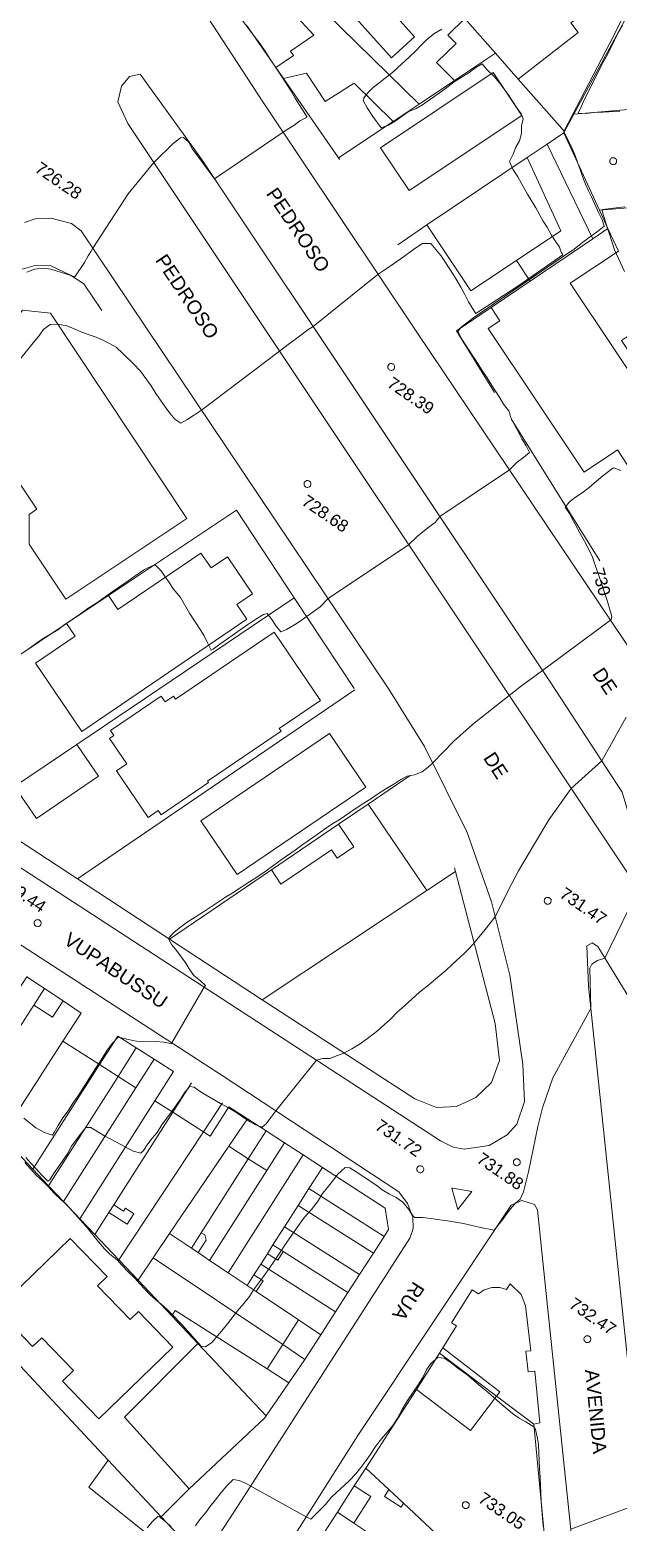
# Model space of a CAD drawing. Header units: metres. Extents: x 322294 to 7190115, y 7390841 to 10157759.
# Drawn here: x 323214.4 to 323299.6, y 7394051.7 to 7394267.6 of the extents above; entities that cross this region are included whole.
import ezdxf
from ezdxf.enums import TextEntityAlignment as Align

# ---------------------------------------------------------------- set-up
doc = ezdxf.new("R2010")
doc.units = ezdxf.units.M
doc.layers.get('0').update_dxf_attribs({"lineweight": 18})
for name, color, linetype, lineweight in [('100_SIST_VIARIO_MEIO_FIO', 1, 'Continuous', 18), ('108_SEP_FIS_CANT_CENT_ILHA', 7, 'Continuous', 18), ('144_P_DUPLA_ASF_TOP', 7, 'Continuous', 18), ('160_P_SIMP_ASF_TOP', 7, 'Continuous', 18), ('206_MURO_E_MURO_ARRIMO', 7, 'Continuous', 18), ('214_PROJ_BEIRAL_EDIF', 10, 'Continuous', 18), ('600_CURVA_MESTRA', 14, 'Continuous', 18), ('602_CURVA_MESTRA_TOP', 24, 'Continuous', 18), ('604_CURVA_INTERM', 7, 'Continuous', 18), ('606_PTO_COTADO', 7, 'Continuous', 18), ('608_PTO_COTADO_INTERVIA', 1, 'Continuous', 18), ('624_SEGM_CURVA_MESTRA', 14, 'Continuous', 18)]:
    doc.layers.add(name, color=color, linetype=linetype, lineweight=lineweight)
doc.styles.add('Style-Arial', font='arial.ttf', dxfattribs={"height": 1.75})

# ---------------------------------------------------------------- blocks, each defined once
blk = doc.blocks.new('SP09')
at = {"color": 0, "linetype": 'Continuous'}
blk.add_lwpolyline([(-0.03, -0.51), (-0.14, -0.49), (-0.24, -0.46), (-0.31, -0.42), (-0.35, -0.39), (-0.42, -0.31), (-0.47, -0.24), (-0.51, -0.15), (-0.52, -0.09), (-0.52, 0.03), (-0.51, 0.11), (-0.48, 0.2), (-0.44, 0.27), (-0.4, 0.33), (-0.32, 0.39), (-0.23, 0.44), (-0.15, 0.48), (-0.1, 0.48), (-0.03, 0.48), (0.08, 0.48), (0.19, 0.44), (0.27, 0.4), (0.35, 0.32), (0.41, 0.23), (0.46, 0.11), (0.48, 0.03), (0.48, -0.03), (0.47, -0.08), (0.44, -0.21), (0.38, -0.3), (0.31, -0.38), (0.23, -0.44), (0.1, -0.49), (0.02, -0.51)], close=True, dxfattribs=at)
blk = doc.blocks.new('SP10')
at = {"color": 0, "linetype": 'Continuous'}
blk.add_lwpolyline([(-0.03, -0.51), (-0.14, -0.49), (-0.24, -0.46), (-0.31, -0.42), (-0.35, -0.39), (-0.42, -0.31), (-0.47, -0.24), (-0.51, -0.15), (-0.52, -0.09), (-0.52, 0.03), (-0.51, 0.11), (-0.48, 0.2), (-0.44, 0.27), (-0.4, 0.33), (-0.32, 0.39), (-0.23, 0.44), (-0.15, 0.48), (-0.1, 0.48), (-0.03, 0.48), (0.08, 0.48), (0.19, 0.44), (0.27, 0.4), (0.35, 0.32), (0.41, 0.23), (0.46, 0.11), (0.48, 0.03), (0.48, -0.03), (0.47, -0.08), (0.44, -0.21), (0.38, -0.3), (0.31, -0.38), (0.23, -0.44), (0.1, -0.49), (0.02, -0.51)], close=True, dxfattribs=at)

msp = doc.modelspace()

# ---------------------------------------------------------------- linework, layer by layer
at = {"layer": '100_SIST_VIARIO_MEIO_FIO'}
for points in [[(323340.917, 7394321.395), (323346.534, 7394260.891), (323349.392, 7394226.436), (323348.162, 7394217.253), (323346.7, 7394211.882), (323343.235, 7394204.414), (323323.025, 7394173.216), (323316.35, 7394163.15), (323314.957, 7394161.577), (323313.731, 7394161.365), (323311.705, 7394162.481), (323270.545, 7394223.708), (323248.161, 7394257.158), (323240.175, 7394269.35)], [(323213.683, 7394239.733), (323215.217, 7394240.275), (323217.468, 7394240.373), (323220.463, 7394239.602), (323221.852, 7394238.537), (323266.375, 7394172.236), (323271.554, 7394163.953), (323277.699, 7394151.514), (323281.216, 7394141.449), (323283.894, 7394130.859), (323285.772, 7394117.946), (323286.013, 7394112.596), (323284.916, 7394109.31), (323283.512, 7394107.759), (323280.916, 7394106.233), (323277.292, 7394105.718), (323275.694, 7394105.995), (323273.854, 7394106.898), (323180.15, 7394167.792)], [(323200.474, 7393986.461), (323244.594, 7394054.138), (323269.413, 7394092.825), (323269.911, 7394094.218), (323269.84, 7394095.86), (323269.095, 7394097.83), (323267.834, 7394099.521), (323242.256, 7394116.368), (323175.456, 7394159.652)], [(323292.922, 7394048.796), (323289.112, 7394085.248), (323287.902, 7394096.9), (323287.433, 7394097.71), (323285.608, 7394098.262), (323284.056, 7394097.615), (323261.918, 7394064.258), (323250.375, 7394046.108)]]:
    msp.add_lwpolyline(points, dxfattribs=at)
at = {"layer": '108_SEP_FIS_CANT_CENT_ILHA'}
for points in [[(323228.882, 7394260.837), (323230.395, 7394261.18), (323239.177, 7394249.01), (323289.733, 7394173.291), (323300.152, 7394157.33), (323303.356, 7394146.502), (323303.557, 7394145.07), (323303.208, 7394144.259), (323302.565, 7394143.993), (323301.66, 7394144.507), (323228.625, 7394254.059), (323227.173, 7394257.198), (323227.685, 7394259.444)], [(323319.419, 7393945.96), (323322.303, 7393951.922), (323323.678, 7393957.414), (323323.359, 7393965.977), (323314.908, 7394045.605), (323309.426, 7394099.052), (323307.688, 7394116.227), (323306.417, 7394119.008), (323296.625, 7394134.99), (323295.785, 7394135.517), (323295.012, 7394135.092), (323295.287, 7394129.258), (323304.486, 7394041.215), (323311.65, 7393973.044), (323315.219, 7393944.282), (323315.625, 7393943.21), (323316.598, 7393942.854), (323317.791, 7393943.745)], [(323275.635, 7394100.057), (323278.375, 7394099.581), (323276.338, 7394096.992), (323275.489, 7394100.059)]]:
    msp.add_lwpolyline(points, close=True, dxfattribs=at)
at = {"layer": '206_MURO_E_MURO_ARRIMO'}
for p, q in [((323250.055, 7394262.135), (323245.814, 7394268.275)), ((323259.085, 7394249.06), (323251.139, 7394260.566)), ((323259.225, 7394248.858), (323259.085, 7394249.06)), ((323215.008, 7394233.444), (323213.337, 7394232.985)), ((323217.367, 7394233.485), (323215.008, 7394233.444)), ((323220.33, 7394232.127), (323217.367, 7394233.485)), ((323222.248, 7394230.837), (323220.33, 7394232.127)), ((323224.858, 7394227.015), (323222.248, 7394230.837)), ((323276.178, 7394224.07), (323281.69, 7394215.151)), ((323284.089, 7394211.344), (323296.891, 7394190.807)), ((323252.693, 7394185.449), (323244.349, 7394198.101)), ((323261.346, 7394172.329), (323252.693, 7394185.449)), ((323206.67, 7394154.387), (323221.346, 7394144.778)), ((323276.013, 7394145.839), (323275.867, 7394146.399)), ((323221.346, 7394144.778), (323234.648, 7394136.069)), ((323216.565, 7394128.931), (323219.251, 7394127.129)), ((323227.153, 7394122.043), (323229.842, 7394120.35)), ((323229.842, 7394120.35), (323232.422, 7394118.725)), ((323245.918, 7394110.099), (323248.614, 7394108.35)), ((323248.614, 7394108.35), (323251.273, 7394106.625)), ((323256.532, 7394078.848), (323254.239, 7394075.29)), ((323273.701, 7394076.212), (323274.174, 7394076.966)), ((323254.239, 7394075.29), (323251.923, 7394071.919)), ((323263.046, 7394059.572), (323270.387, 7394070.936)), ((323248.4, 7394066.79), (323237.494, 7394056.588)), ((323248.631, 7394067.128), (323248.4, 7394066.79)), ((323287.357, 7394065.925), (323290.366, 7394034.06)), ((323258.937, 7394053.21), (323261.383, 7394056.996)), ((323233.43, 7394052.513), (323236.769, 7394048.979))]:
    msp.add_line(p, q, dxfattribs=at)
for points in [[(323285.1, 7394260.472), (323281.798, 7394264.229)], [(323270.749, 7394256.85), (323275.866, 7394260.267)], [(323293.143, 7394255.392), (323302.158, 7394256.186)], [(323267.004, 7394254.349), (323259.085, 7394249.06)], [(323291.684, 7394252.699), (323291.778, 7394252.872)], [(323291.684, 7394252.699), (323289.271, 7394251.073)], [(323296.843, 7394241.515), (323291.684, 7394252.699)], [(323322.594, 7394243.772), (323316.243, 7394243.109), (323296.843, 7394241.515)], [(323298.07, 7394238.856), (323296.843, 7394241.515)], [(323271.896, 7394239.362), (323267.668, 7394236.513)], [(323281.17, 7394227.442), (323276.178, 7394224.07)], [(323225.819, 7394185.763), (323244.349, 7394198.101)], [(323221.266, 7394164.238), (323252.693, 7394185.449)], [(323211.964, 7394176.538), (323219.748, 7394181.72)], [(323221.346, 7394144.778), (323261.467, 7394172.142)], [(323269.488, 7394159.744), (323263.392, 7394155.602)], [(323259.119, 7394152.698), (323249.383, 7394146.083)], [(323224.512, 7394117.928), (323227.153, 7394122.043)], [(323229.842, 7394120.35), (323227.206, 7394116.205)], [(323235.116, 7394111.047), (323237.821, 7394115.301)], [(323239.551, 7394108.21), (323242.329, 7394112.418)], [(323246.043, 7394104.308), (323248.614, 7394108.35)], [(323251.027, 7394077.441), (323254.239, 7394075.29)], [(323268.5, 7394054.479), (323266.387, 7394056.452)]]:
    msp.add_lwpolyline(points, dxfattribs=at)
at = {"layer": '214_PROJ_BEIRAL_EDIF'}
for points in [[(323264.978, 7394281.755), (323263.021, 7394279.998), (323262.633, 7394280.43), (323255.859, 7394274.348), (323259.266, 7394270.554), (323259.931, 7394271.152), (323266.755, 7394263.551), (323270.11, 7394266.563), (323266.751, 7394270.303), (323268.169, 7394271.576), (323268.77, 7394270.906), (323269.769, 7394271.803), (323269.125, 7394272.52), (323269.423, 7394272.788), (323266.49, 7394276.055), (323268.486, 7394277.847)], [(323285.1, 7394260.472), (323293.79, 7394267.206), (323292.726, 7394268.579), (323299.112, 7394273.528), (323298.335, 7394274.531), (323300.909, 7394276.526), (323302.922, 7394273.436), (323301.082, 7394270.042), (323293.143, 7394255.392), (323291.778, 7394252.872)], [(323267.004, 7394254.349), (323270.749, 7394256.85), (323254.936, 7394272.366), (323252.583, 7394270.017), (323255.508, 7394266.825), (323252.145, 7394264.502), (323252.577, 7394263.877), (323250.055, 7394262.135), (323251.139, 7394260.566), (323254.492, 7394261.307), (323257.192, 7394257.215), (323261.381, 7394259.865)], [(323281.798, 7394264.229), (323275.866, 7394260.267), (323273.296, 7394262.888), (323276.099, 7394265.637), (323274.935, 7394266.824), (323277.396, 7394269.239)], [(323281.465, 7394261.425), (323285.614, 7394255.213), (323269.318, 7394244.33), (323265.169, 7394250.543)], [(323286.407, 7394249.142), (323289.271, 7394251.073), (323295.867, 7394237.369), (323286.825, 7394231.261), (323284.831, 7394234.246), (323291.248, 7394238.531)], [(323284.831, 7394234.246), (323291.248, 7394238.531), (323286.407, 7394249.142), (323271.896, 7394239.362), (323278.249, 7394229.85)], [(323305.521, 7394207.708), (323305.66, 7394207.921), (323313.311, 7394219.64), (323304.399, 7394225.547), (323300.042, 7394222.637), (323306.535, 7394212.915), (323305.226, 7394212.041), (323292.613, 7394230.927), (323299.581, 7394235.581), (323298.07, 7394238.856), (323295.867, 7394237.369), (323286.825, 7394231.261), (323281.17, 7394227.442), (323282.457, 7394225.515), (323280.756, 7394224.379), (323294.631, 7394203.602), (323299.465, 7394206.831), (323300.927, 7394204.641)], [(323217.426, 7394226.587), (323237.18, 7394196.92), (323219.643, 7394185.243), (323214.331, 7394193.22), (323214.354, 7394197.508), (323215.47, 7394198.25), (323210.342, 7394205.951), (323207.79, 7394204.251), (323206.681, 7394205.028), (323202.349, 7394211.535), (323213.366, 7394227.042)], [(323225.819, 7394185.763), (323219.748, 7394181.72), (323221, 7394179.877), (323215.273, 7394175.986), (323221.98, 7394166.115), (323245.852, 7394182.337), (323244.411, 7394184.457), (323246.67, 7394185.992), (323243.018, 7394191.367), (323240.66, 7394189.764), (323239.205, 7394191.906), (323227.192, 7394183.742)], [(323249.779, 7394180.463), (323235.52, 7394170.774), (323235.233, 7394171.195), (323234.029, 7394170.377), (323233.444, 7394171.238), (323226.1, 7394166.247), (323226.595, 7394165.519), (323225.988, 7394165.107), (323228.496, 7394161.416), (323226.99, 7394160.393), (323231.551, 7394153.682), (323233.031, 7394154.688), (323233.455, 7394154.063), (323240.291, 7394158.708), (323240.149, 7394158.917), (323250.798, 7394166.153), (323250.538, 7394166.536), (323256.493, 7394170.583)], [(323257.788, 7394165.823), (323239.179, 7394153.177), (323244.463, 7394145.402), (323263.072, 7394158.047)], [(323221.266, 7394164.238), (323212.244, 7394158.149), (323215.399, 7394153.506), (323224.402, 7394159.623)], [(323249.383, 7394146.083), (323250.778, 7394144.031), (323258.105, 7394149.01), (323258.921, 7394147.808), (323261.33, 7394149.445), (323259.119, 7394152.698), (323263.392, 7394155.602), (323271.887, 7394143.1), (323248.062, 7394127.287), (323234.648, 7394136.069)], [(323271.887, 7394143.1), (323248.062, 7394127.287), (323270.16, 7394112.999), (323273.259, 7394111.723), (323276.16, 7394111.885), (323278.977, 7394113.171), (323281.231, 7394115.36), (323282.396, 7394118.516), (323281.74, 7394123.874), (323276.013, 7394145.839)], [(323201.414, 7394116.982), (323203.225, 7394119.881), (323205.113, 7394122.902), (323210.054, 7394130.811), (323212.938, 7394128.966), (323214.011, 7394130.644), (323216.565, 7394128.931), (323215.008, 7394126.516), (323205.876, 7394112.351), (323201.912, 7394116.543)], [(323221.875, 7394125.368), (323219.251, 7394127.129), (323217.741, 7394124.768), (323215.008, 7394126.516), (323205.876, 7394112.351), (323210.409, 7394107.556), (323219.205, 7394121.324)], [(323224.512, 7394117.928), (323219.205, 7394121.324), (323210.409, 7394107.556), (323214.898, 7394102.809)], [(323201.414, 7394116.982), (323198.982, 7394119.126), (323195.649, 7394114.522), (323192.815, 7394110.608), (323194.545, 7394109.003), (323193.936, 7394108.235), (323190.42, 7394103.802), (323188.185, 7394100.984), (323225.775, 7394060.713), (323233.43, 7394052.513), (323237.494, 7394056.588), (323228.14, 7394066.947), (323238.735, 7394077.596), (323234.974, 7394081.573), (323230.096, 7394086.733), (323227.315, 7394089.675), (323223.853, 7394093.336), (323221.688, 7394095.626), (323219.323, 7394098.128), (323217.163, 7394100.412), (323214.898, 7394102.809), (323210.409, 7394107.556), (323205.876, 7394112.351), (323201.912, 7394116.543)], [(323227.206, 7394116.205), (323224.512, 7394117.928), (323214.898, 7394102.809), (323217.163, 7394100.412)], [(323232.422, 7394118.725), (323229.774, 7394114.562), (323219.323, 7394098.128), (323221.688, 7394095.626), (323232.542, 7394112.694), (323235.247, 7394116.946)], [(323227.206, 7394116.205), (323229.774, 7394114.562), (323219.323, 7394098.128), (323217.163, 7394100.412)], [(323232.542, 7394112.694), (323221.688, 7394095.626), (323223.853, 7394093.336), (323225.885, 7394096.531), (323226.586, 7394097.635), (323235.116, 7394111.047)], [(323239.551, 7394108.21), (323227.315, 7394089.675), (323223.853, 7394093.336), (323225.885, 7394096.531), (323228.529, 7394094.84), (323229.502, 7394096.362), (323228.269, 7394097.151), (323227.999, 7394096.731), (323226.586, 7394097.635), (323235.116, 7394111.047)], [(323239.551, 7394108.21), (323227.315, 7394089.675), (323230.096, 7394086.733), (323232.298, 7394089.985), (323234.669, 7394093.487), (323243.22, 7394106.115), (323245.918, 7394110.099), (323243.243, 7394111.834), (323240.525, 7394107.586)], [(323225.775, 7394060.713), (323223.001, 7394056.817), (323231.495, 7394049.967), (323223.075, 7394036.077), (323213.802, 7394041.863), (323211.937, 7394038.861), (323157.701, 7394073.831), (323159.765, 7394079.319), (323164.279, 7394091.289), (323165.8, 7394095.323), (323166.945, 7394094.335), (323169.853, 7394091.824), (323173.584, 7394097.09), (323176.058, 7394100.584), (323178.521, 7394104.06), (323181.452, 7394108.198), (323182.939, 7394106.604), (323188.185, 7394100.984)], [(323243.22, 7394106.115), (323234.669, 7394093.487), (323237.82, 7394091.377), (323239.243, 7394093.616), (323246.043, 7394104.308)], [(323248.714, 7394102.6), (323251.273, 7394106.625), (323253.977, 7394104.871), (323243.133, 7394087.819), (323240.454, 7394089.613)], [(323240.454, 7394089.613), (323248.714, 7394102.6), (323246.043, 7394104.308), (323239.243, 7394093.616), (323239.74, 7394093.298), (323239.932, 7394092.542), (323238.777, 7394090.736)], [(323248.816, 7394090.571), (323247.865, 7394089.075), (323246.867, 7394087.506), (323245.892, 7394085.972), (323243.133, 7394087.819), (323253.977, 7394104.871), (323256.762, 7394103.065), (323254.821, 7394100.014), (323253.267, 7394097.569), (323251.293, 7394094.465), (323249.622, 7394091.838)], [(323256.762, 7394103.065), (323265.854, 7394097.167), (323266.35, 7394094.078), (323265.712, 7394093.088), (323254.821, 7394100.014)], [(323254.821, 7394100.014), (323265.712, 7394093.088), (323264.142, 7394090.653), (323253.267, 7394097.569)], [(323262.149, 7394087.561), (323251.293, 7394094.465), (323253.267, 7394097.569), (323264.142, 7394090.653)], [(323247.208, 7394085.091), (323253.308, 7394081.007), (323251.027, 7394077.441), (323232.298, 7394089.985), (323234.669, 7394093.487), (323237.82, 7394091.377), (323238.777, 7394090.736), (323240.454, 7394089.613), (323243.133, 7394087.819), (323245.892, 7394085.972)], [(323251.11, 7394090.891), (323249.622, 7394091.838), (323251.293, 7394094.465), (323262.149, 7394087.561), (323260.462, 7394084.944)], [(323220.295, 7394092.789), (323225.616, 7394087.286), (323224.227, 7394085.943), (323228.953, 7394081.054), (323230.164, 7394082.225), (323235.15, 7394077.069), (323224.416, 7394066.691), (323219.156, 7394072.132), (323220.744, 7394073.668), (323216.161, 7394078.408), (323214.848, 7394077.138), (323209.659, 7394082.503)], [(323248.775, 7394073.921), (323251.027, 7394077.441), (323232.298, 7394089.985), (323230.096, 7394086.733), (323234.974, 7394081.573), (323235.483, 7394082.374)], [(323246.867, 7394087.506), (323247.865, 7394089.075), (323258.688, 7394082.192), (323256.532, 7394078.848), (323253.308, 7394081.007), (323247.208, 7394085.091), (323248.205, 7394086.65)], [(323251.11, 7394090.891), (323250.299, 7394089.622), (323248.816, 7394090.571), (323247.865, 7394089.075), (323258.688, 7394082.192), (323260.462, 7394084.944)], [(323281.977, 7394069.978), (323282.433, 7394070.576), (323274.174, 7394076.966), (323276.159, 7394080.125), (323275.434, 7394080.582), (323278.453, 7394085.341), (323279.364, 7394084.782), (323280.176, 7394085.363), (323281.292, 7394085.7), (323282.458, 7394085.702), (323283.382, 7394085.421), (323283.952, 7394086.242), (323285.539, 7394084.665), (323286.173, 7394083.042), (323286.931, 7394076.528), (323286.218, 7394076.48), (323286.517, 7394073.502), (323287.506, 7394073.57), (323288.208, 7394066.123), (323287.357, 7394065.925)], [(323248.775, 7394073.921), (323235.483, 7394082.374), (323234.974, 7394081.573), (323238.735, 7394077.596), (323248.631, 7394067.128), (323251.923, 7394071.919)], [(323281.977, 7394069.978), (323278.186, 7394065.003), (323270.387, 7394070.936), (323273.701, 7394076.212)], [(323266.387, 7394056.452), (323263.046, 7394059.572), (323261.383, 7394056.996), (323263.782, 7394055.468), (323261.328, 7394051.613), (323274.476, 7394042.826), (323276.829, 7394046.701), (323274.456, 7394048.917), (323272.85, 7394046.394), (323271.415, 7394047.307), (323273.191, 7394050.098), (323268.5, 7394054.479), (323268.153, 7394053.934), (323265.755, 7394055.46)], [(323258.827, 7394047.835), (323267.887, 7394042.145), (323269.671, 7394041.024), (323272.358, 7394039.337), (323272.913, 7394040.251), (323274.476, 7394042.826), (323261.328, 7394051.613), (323258.937, 7394053.21), (323256.436, 7394049.337)]]:
    msp.add_lwpolyline(points, close=True, dxfattribs=at)
at = {"layer": '600_CURVA_MESTRA', "elevation": 730}
for points in [[(323299.81, 7394255.807), (323297.397, 7394255.658), (323296.049, 7394255.616), (323294.996, 7394255.5), (323293.782, 7394255.544), (323294.207, 7394256.45), (323294.629, 7394257.467), (323295.616, 7394259.362), (323297.062, 7394262.306), (323298.12, 7394264.22), (323299.008, 7394266.073), (323299.498, 7394267.097), (323300.167, 7394268.251)], [(323300.448, 7394232.648), (323299.041, 7394235.759), (323298.299, 7394238.052), (323297.962, 7394239), (323297.817, 7394239.533), (323297.483, 7394240.579), (323297.215, 7394241.568), (323297.4, 7394241.616), (323298.428, 7394241.77), (323300.504, 7394241.996)], [(323296.243, 7394190.141), (323295.845, 7394191.296), (323294.857, 7394193.296), (323294.282, 7394194.294), (323293.091, 7394196.52), (323292.496, 7394197.637), (323291.91, 7394198.558), (323292.535, 7394199.324), (323293.378, 7394199.974), (323294.351, 7394200.629), (323295.344, 7394201.419), (323297.094, 7394202.881), (323297.965, 7394203.579), (323298.777, 7394204.182), (323298.94, 7394204.223), (323299.957, 7394203.849)], [(323213.589, 7394110.176), (323215.313, 7394108.804), (323216.571, 7394108.094), (323217.704, 7394107.714), (323217.971, 7394108.092), (323218.534, 7394109.137), (323219.241, 7394110.215), (323219.974, 7394111.221), (323220.652, 7394112.341), (323221.443, 7394113.433), (323222.131, 7394114.469), (323223.936, 7394117.349), (323224.533, 7394118.22), (323225.649, 7394120.032), (323226.365, 7394120.974), (323227.247, 7394121.877), (323228.284, 7394121.674), (323229.33, 7394121.432), (323230.39, 7394121.215), (323232.77, 7394121.256), (323233.774, 7394121.168), (323234.901, 7394120.996), (323235.009, 7394121.064), (323239.678, 7394129.107), (323239.843, 7394129.387), (323239.115, 7394130.035), (323238.195, 7394130.829), (323237.591, 7394131.633), (323237.035, 7394132.618), (323235.669, 7394134.44), (323235.009, 7394135.255), (323234.487, 7394136.135), (323234.607, 7394136.328), (323235.328, 7394137.075), (323236.226, 7394137.825), (323237.218, 7394138.527), (323238.356, 7394139.238), (323239.589, 7394140.035), (323242.759, 7394142.129), (323243.823, 7394142.789), (323245.016, 7394143.597), (323247.431, 7394145.109), (323248.623, 7394145.939), (323249.734, 7394146.775), (323250.787, 7394147.532), (323252.821, 7394148.931), (323253.787, 7394149.684), (323256.013, 7394151.195), (323257.093, 7394151.971), (323258.272, 7394152.789), (323259.179, 7394153.322), (323261.487, 7394154.917), (323262.628, 7394155.664), (323263.759, 7394156.342), (323264.764, 7394157.062), (323265.968, 7394157.799), (323267.106, 7394158.465), (323268.119, 7394159.155), (323269.043, 7394159.638), (323270.07, 7394159.86), (323271.203, 7394160.257), (323272.081, 7394160.925), (323272.728, 7394161.576), (323275.744, 7394164.656), (323278.482, 7394167.108), (323283.791, 7394171.311), (323285.574, 7394172.698), (323286.951, 7394173.744), (323288.625, 7394174.95), (323298.44, 7394182.213), (323298.544, 7394182.29), (323298.65, 7394182.74), (323298.365, 7394183.768), (323298.029, 7394184.895), (323297.88, 7394185.335)]]:
    msp.add_lwpolyline(points, dxfattribs=at)
at = {"layer": '604_CURVA_INTERM', "elevation": 729}
msp.add_lwpolyline([(323302.21, 7394273.461), (323298.999, 7394266.89), (323291.698, 7394252.862), (323292.279, 7394251.669), (323292.709, 7394250.844), (323293.223, 7394249.662), (323294.051, 7394247.377), (323294.437, 7394246.247), (323294.828, 7394245.252), (323295.25, 7394244.315), (323295.702, 7394243.416), (323296.745, 7394241.077), (323297.297, 7394240.009), (323297.52, 7394239.177), (323296.571, 7394238.434), (323294.621, 7394237.039), (323292.979, 7394235.733), (323292.21, 7394235.238), (323278.7, 7394226.005), (323276.855, 7394224.606), (323276.348, 7394223.956), (323276.945, 7394222.838), (323277.553, 7394221.902), (323278.882, 7394219.924), (323280.001, 7394218.174), (323280.614, 7394217.255), (323281.293, 7394216.124), (323282.428, 7394214.357), (323282.971, 7394213.465), (323283.724, 7394212.467), (323284.037, 7394211.502), (323284.572, 7394210.457), (323285.11, 7394209.499), (323285.635, 7394208.432), (323286.225, 7394207.418), (323286.716, 7394206.469), (323285.862, 7394205.758), (323284.961, 7394205.077), (323283.84, 7394203.931), (323273.777, 7394197.189), (323273.061, 7394196.322), (323272.217, 7394195.685), (323271.318, 7394194.963), (323270.49, 7394194.328), (323269.247, 7394193.126), (323257.586, 7394185.324), (323256.454, 7394184.155), (323253.546, 7394182.072), (323252.71, 7394181.511), (323251.594, 7394180.859), (323250.739, 7394180.514), (323250.06, 7394181.325), (323249.439, 7394182.325), (323248.767, 7394183.18), (323248.245, 7394183.03), (323247.132, 7394182.342), (323245.995, 7394181.58), (323244.07, 7394180.21), (323242.874, 7394179.423), (323241.922, 7394178.742), (323240.973, 7394178.01), (323240.679, 7394177.845), (323240.085, 7394179.018), (323239.645, 7394179.926), (323239.093, 7394180.836), (323237.532, 7394183.214), (323236.223, 7394185.475), (323235.239, 7394186.68), (323234.618, 7394187.636), (323233.378, 7394189.386), (323232.646, 7394190.15), (323232.137, 7394190.055), (323231.022, 7394189.52), (323230.122, 7394188.927), (323228.197, 7394187.578), (323227.284, 7394186.95), (323226.38, 7394186.286), (323223.993, 7394184.605), (323222.891, 7394183.92), (323221.774, 7394183.136), (323219.376, 7394181.487), (323218.489, 7394180.817), (323216.378, 7394179.562), (323215.272, 7394178.805), (323214.187, 7394178.019)], dxfattribs=at)
at = {"layer": '604_CURVA_INTERM', "flags": 128}
for points, elevation in [([(323214.03, 7394232.529), (323215.146, 7394232.969), (323216.449, 7394233.101), (323217.499, 7394232.958), (323219.632, 7394232.286), (323220.948, 7394231.875), (323222.36, 7394233.949), (323222.903, 7394234.924), (323223.297, 7394235.578), (323223.556, 7394235.999), (323228.661, 7394243.848), (323232.404, 7394248.391), (323233.37, 7394249.383), (323234.342, 7394250.347), (323235.205, 7394251.13), (323236.239, 7394251.963), (323236.661, 7394252.034), (323237.416, 7394251.367), (323237.963, 7394250.32), (323238.729, 7394249.333), (323239.939, 7394247.668), (323241.145, 7394246.062), (323251.099, 7394252.768), (323251.932, 7394253.327), (323252.636, 7394253.769), (323253.484, 7394254.418), (323254.548, 7394254.96), (323252.829, 7394257.722), (323252.27, 7394258.719), (323251.04, 7394260.62), (323249.096, 7394263.504), (323248.502, 7394264.507), (323247.776, 7394265.561), (323247.089, 7394266.411), (323245.14, 7394268.966)], 727), ([(323211.689, 7394218.256), (323214.94, 7394222.334), (323215.71, 7394223.224), (323216.446, 7394224.261), (323217.405, 7394224.979), (323218.474, 7394225.019), (323219.818, 7394224.784), (323220.862, 7394224.363), (323221.953, 7394223.856), (323222.902, 7394223.506), (323224.02, 7394223.156), (323225.024, 7394222.711), (323225.962, 7394222.23), (323226.938, 7394221.68), (323227.887, 7394220.797), (323229.454, 7394219.265), (323230.456, 7394218.221), (323231.992, 7394216.09), (323232.68, 7394215.012), (323234.014, 7394213.041), (323234.696, 7394212.163), (323235.429, 7394211.265), (323236.285, 7394210.715), (323237.161, 7394211.202), (323238.11, 7394211.83), (323239.269, 7394212.601), (323250.582, 7394221.124), (323252.026, 7394222.232), (323252.88, 7394222.873), (323253.664, 7394223.436), (323254.66, 7394224.204), (323255.416, 7394224.688), (323264.842, 7394232.231), (323266.569, 7394233.397), (323268.499, 7394234.74), (323269.404, 7394235.434), (323270.287, 7394236.053), (323271.27, 7394236.672), (323272.453, 7394236.685), (323273.189, 7394235.831), (323273.921, 7394234.948), (323274.591, 7394233.949), (323275.722, 7394232.136), (323276.269, 7394231.28), (323276.792, 7394230.36), (323277.36, 7394229.315), (323277.908, 7394228.262), (323278.439, 7394227.358), (323278.956, 7394226.54), (323285.037, 7394230.52), (323291.536, 7394235.025), (323291.316, 7394235.448), (323291.063, 7394236.147), (323290.44, 7394237.05), (323289.894, 7394237.901), (323289.296, 7394239.037), (323288.729, 7394239.917), (323288.222, 7394240.793), (323287.644, 7394241.852), (323286.419, 7394243.825), (323285.548, 7394245.358), (323285.035, 7394246.308), (323284.326, 7394247.455), (323283.842, 7394248.549), (323284.38, 7394249.596), (323284.765, 7394250.628), (323285.273, 7394251.554), (323285.568, 7394252.609), (323285.577, 7394253.703), (323285.793, 7394254.72), (323285.533, 7394255.456), (323284.92, 7394256.307), (323283.629, 7394258.241), (323282.342, 7394259.976), (323281.609, 7394260.848), (323280.568, 7394261.848), (323279.877, 7394262.662), (323278.96, 7394262.145), (323277.984, 7394261.423), (323275.846, 7394260.063), (323274.978, 7394259.393), (323274.173, 7394258.798), (323272.414, 7394257.566), (323271.253, 7394256.747), (323270.326, 7394256.234), (323269.164, 7394255.706), (323267.303, 7394254.389), (323266.355, 7394253.809), (323265.25, 7394253.417), (323264.054, 7394255.072), (323263.262, 7394256.305), (323262.73, 7394257.26), (323262.775, 7394257.734), (323263.412, 7394258.521), (323264.182, 7394259.289), (323264.98, 7394259.932), (323266.891, 7394261.418), (323267.659, 7394262.15), (323269.375, 7394263.685), (323270.256, 7394264.51), (323271.057, 7394265.357), (323271.782, 7394266.08), (323272.903, 7394266.99), (323274.049, 7394267.68)], 728), ([(323300.702, 7394168.189), (323297.185, 7394161.875), (323294.776, 7394159.71), (323292.776, 7394157.866), (323289.505, 7394153.32), (323287.43, 7394149.862), (323285.123, 7394145.945), (323283.709, 7394143.223), (323281.751, 7394139.313), (323280.321, 7394137.469), (323278.758, 7394135.604), (323278.092, 7394134.833), (323277.304, 7394134.023), (323275.534, 7394132.386), (323274.624, 7394131.554), (323273.761, 7394130.795), (323272.147, 7394129.44), (323270.81, 7394128.408), (323268.65, 7394126.431), (323267.608, 7394125.505), (323266.637, 7394124.485), (323265.733, 7394123.727), (323264.717, 7394122.8), (323263.507, 7394121.843), (323262.215, 7394120.953), (323261.05, 7394120.202), (323259.881, 7394119.598), (323258.95, 7394119.229), (323257.834, 7394118.833), (323256.827, 7394118.794), (323255.921, 7394118.552), (323250.038, 7394111.242), (323249.312, 7394110.267), (323248.646, 7394109.38), (323248.054, 7394108.867), (323247.09, 7394109.219), (323246.206, 7394109.712), (323245.193, 7394110.367), (323244.375, 7394110.95), (323243.198, 7394111.676), (323242.053, 7394112.314), (323239.969, 7394113.508), (323239.098, 7394114.027), (323238.205, 7394114.641), (323237.575, 7394114.749), (323236.924, 7394113.965), (323236.236, 7394112.927), (323234.928, 7394111.08), (323233.524, 7394109.191), (323232.85, 7394108.095), (323232.191, 7394107.318), (323231.511, 7394106.478), (323230.874, 7394105.501), (323230.518, 7394105.098), (323229.403, 7394105.401), (323226.268, 7394107.076), (323225.287, 7394107.591), (323223.257, 7394108.809), (323222.53, 7394108.847), (323221.755, 7394107.88), (323221.135, 7394107.068), (323220.46, 7394106.114), (323219.92, 7394105.106), (323219.236, 7394104.049), (323218.471, 7394102.935), (323217.884, 7394102.125), (323217.347, 7394101.257), (323217.053, 7394101.068), (323216.152, 7394101.962), (323215.326, 7394102.913), (323214.565, 7394103.738), (323213.859, 7394104.468)], 731), ([(323302.868, 7394144.117), (323297.64, 7394133.333), (323296.577, 7394132.971), (323295.746, 7394132.458), (323295.462, 7394131.892), (323295.624, 7394126.026), (323290.099, 7394116.017), (323288.628, 7394111.672), (323287.95, 7394108.98), (323286.566, 7394102.397), (323285.884, 7394099.511), (323285.355, 7394098.461), (323284.72, 7394097.892), (323284.232, 7394097.362), (323283.655, 7394096.619), (323282.935, 7394095.607), (323282.412, 7394094.968), (323281.633, 7394093.963), (323279.65, 7394094.356), (323277.158, 7394094.951), (323274.873, 7394095.308), (323273.35, 7394095.506), (323272.515, 7394095.67), (323271.263, 7394095.819), (323270.159, 7394095.805), (323269.903, 7394095.987), (323269.628, 7394096.421), (323269.267, 7394096.976), (323268.394, 7394098.016), (323267.433, 7394098.719), (323266.499, 7394099.18), (323265.434, 7394099.792), (323264.505, 7394100.527), (323261.654, 7394102.401), (323260.744, 7394102.982), (323260.06, 7394103.044), (323258.993, 7394102.077), (323258.357, 7394101.269), (323257.518, 7394100.157), (323256.796, 7394099.271), (323256.044, 7394098.084), (323255.206, 7394096.974), (323254.194, 7394095.847), (323253.201, 7394094.503), (323252.306, 7394093.197), (323251.539, 7394092.119), (323250.952, 7394091.222), (323250.157, 7394090.08), (323249.589, 7394089.214), (323248.247, 7394087.268), (323246.808, 7394085.332), (323246.217, 7394084.389), (323245.423, 7394083.356), (323244.471, 7394082.29), (323243.022, 7394080.452), (323242.426, 7394079.645), (323240.765, 7394077.728), (323239.878, 7394077.102), (323239.265, 7394077.167), (323238.292, 7394078.236), (323237.406, 7394079.281), (323236.5, 7394080.27), (323235.025, 7394081.759), (323234.242, 7394082.552), (323233.461, 7394083.284), (323232.642, 7394083.955), (323231.845, 7394084.648), (323230.38, 7394086.232), (323229.616, 7394087.04), (323228.618, 7394087.983), (323227.809, 7394088.846), (323227.094, 7394089.672), (323226.038, 7394090.485), (323225.244, 7394091.274), (323224.375, 7394092.295), (323223.58, 7394093.282), (323222.844, 7394094.244), (323222.181, 7394094.998), (323221.373, 7394095.856), (323219.738, 7394097.673), (323218.914, 7394098.42), (323217.995, 7394099.305), (323217.057, 7394100.322), (323216.27, 7394101.109), (323215.417, 7394101.868), (323213.724, 7394103.746)], 732), ([(323288.717, 7394051.157), (323288.418, 7394054.751), (323288.349, 7394055.995), (323288.327, 7394057.049), (323288.281, 7394058.221), (323288.194, 7394059.465), (323288.036, 7394062.964), (323287.862, 7394064.103), (323287.596, 7394065.134), (323287.338, 7394065.548), (323286.22, 7394066.242), (323285.243, 7394066.779), (323284.267, 7394067.478), (323282.403, 7394069.041), (323280.724, 7394070.544), (323279.741, 7394071.312), (323278.698, 7394072.223), (323277.645, 7394073.092), (323276.343, 7394074.041), (323275.36, 7394074.829), (323274.404, 7394075.463), (323273.484, 7394075.545), (323272.525, 7394074.751), (323271.892, 7394073.875), (323271.279, 7394072.661), (323270.625, 7394071.591), (323269.88, 7394070.532), (323269.067, 7394069.335), (323268.371, 7394068.155), (323267.617, 7394066.788), (323266.974, 7394065.738), (323265.068, 7394063.498), (323264.366, 7394062.549), (323263.76, 7394061.626), (323263.18, 7394060.795), (323262.34, 7394059.636), (323261.564, 7394058.672), (323260.706, 7394057.757), (323259.911, 7394057.06), (323258.923, 7394056.152), (323258.06, 7394055.295), (323257.204, 7394054.283), (323256.186, 7394053.3), (323255.117, 7394052.179), (323254.44, 7394052.5), (323246.402, 7394056.956), (323245.746, 7394057.353), (323244.727, 7394057.796), (323243.862, 7394057.927), (323242.934, 7394056.991), (323242.112, 7394056.054), (323241.298, 7394054.967), (323240.497, 7394053.949), (323239.911, 7394053.127), (323239.04, 7394052.11), (323238.405, 7394051.21)], 733), ([(323303.087, 7394054.607), (323292.72, 7394050.732)], 733), ([(323234.892, 7394051.073), (323234.072, 7394051.856), (323233.215, 7394052.511), (323232.975, 7394052.571), (323232.178, 7394051.86), (323231.417, 7394050.926)], 733)]:
    msp.add_lwpolyline(points, dxfattribs=dict(at, elevation=elevation))
at = {"layer": '624_SEGM_CURVA_MESTRA', "elevation": 730}
msp.add_lwpolyline([(323297.88, 7394185.335), (323296.798, 7394188.535), (323296.243, 7394190.141)], dxfattribs=at)

# ---------------------------------------------------------------- block references
at = {"layer": '606_PTO_COTADO', "rotation": 325.5688295630279}
for p in [(323298.862, 7394248.587, 729.47), (323266.754, 7394218.824, 728.38), (323254.636, 7394201.898, 728.67), (323215.603, 7394138.39, 729.445), (323295.128, 7394078.209, 732.47), (323277.535, 7394054.201, 733.055)]:
    msp.add_blockref('SP09', p, dxfattribs=at)
at = {"layer": '608_PTO_COTADO_INTERVIA', "rotation": 325.5688295630279}
for p in [(323289.393, 7394141.615, 731.466), (323284.915, 7394103.792, 731.885), (323270.954, 7394102.779, 731.716)]:
    msp.add_blockref('SP10', p, dxfattribs=at)

# ---------------------------------------------------------------- texts
at = {"layer": '144_P_DUPLA_ASF_TOP', "style": 'Style-Arial'}
for s, rotation, p in [('PEDROSO', 303.91096, (323249.371, 7394244.453)), ('PEDROSO', 303.73022, (323233.35, 7394234.826)), ('DE', 303.91096, (323296.565, 7394175.037)), ('DE', 303.1354, (323280.802, 7394162.825)), ('AVENIDA', 275.56497, (323295.757, 7394073.861))]:
    msp.add_text(s, height=2, rotation=rotation, dxfattribs=at).set_placement(p, align=Align.MIDDLE_LEFT)
at = {"layer": '160_P_SIMP_ASF_TOP', "style": 'Style-Arial'}
for s, rotation, p in [('VUPABUSSU', 326.13415, (323219.736, 7394136.35)), ('RUA', 237.31896, (323270.815, 7394086.17))]:
    msp.add_text(s, height=2, rotation=rotation, dxfattribs=at).set_placement(p, align=Align.MIDDLE_LEFT)
at = {"layer": '602_CURVA_MESTRA_TOP', "style": 'Style-Arial'}
msp.add_text('730', height=1.75, rotation=285.09543, dxfattribs=at).set_placement((323297.147, 7394187.76), align=Align.MIDDLE_CENTER)
at = {"layer": '606_PTO_COTADO', "style": 'Style-Arial'}
for s, p in [('728.39', (323269.558, 7394214.681, 728.38)), ('728.68', (323257.202, 7394197.632, 728.67)), ('729.44', (323213.426, 7394142.646, 729.445)), ('732.47', (323295.886, 7394081.506, 732.47)), ('733.05', (323282.739, 7394053.377, 733.055))]:
    msp.add_text(s, height=1.75, rotation=325.56883, dxfattribs=at).set_placement(p, align=Align.MIDDLE_CENTER)
at = {"layer": '608_PTO_COTADO_INTERVIA', "style": 'Style-Arial'}
for s, p in [('726.28', (323218.603, 7394245.783, 726.276)), ('731.47', (323294.512, 7394140.849, 731.466)), ('731.72', (323267.808, 7394107.302, 731.716)), ('731.88', (323282.509, 7394102.505, 731.885))]:
    msp.add_text(s, height=1.75, rotation=325.56883, dxfattribs=at).set_placement(p, align=Align.MIDDLE_CENTER)

doc.saveas('drawing.dxf')
